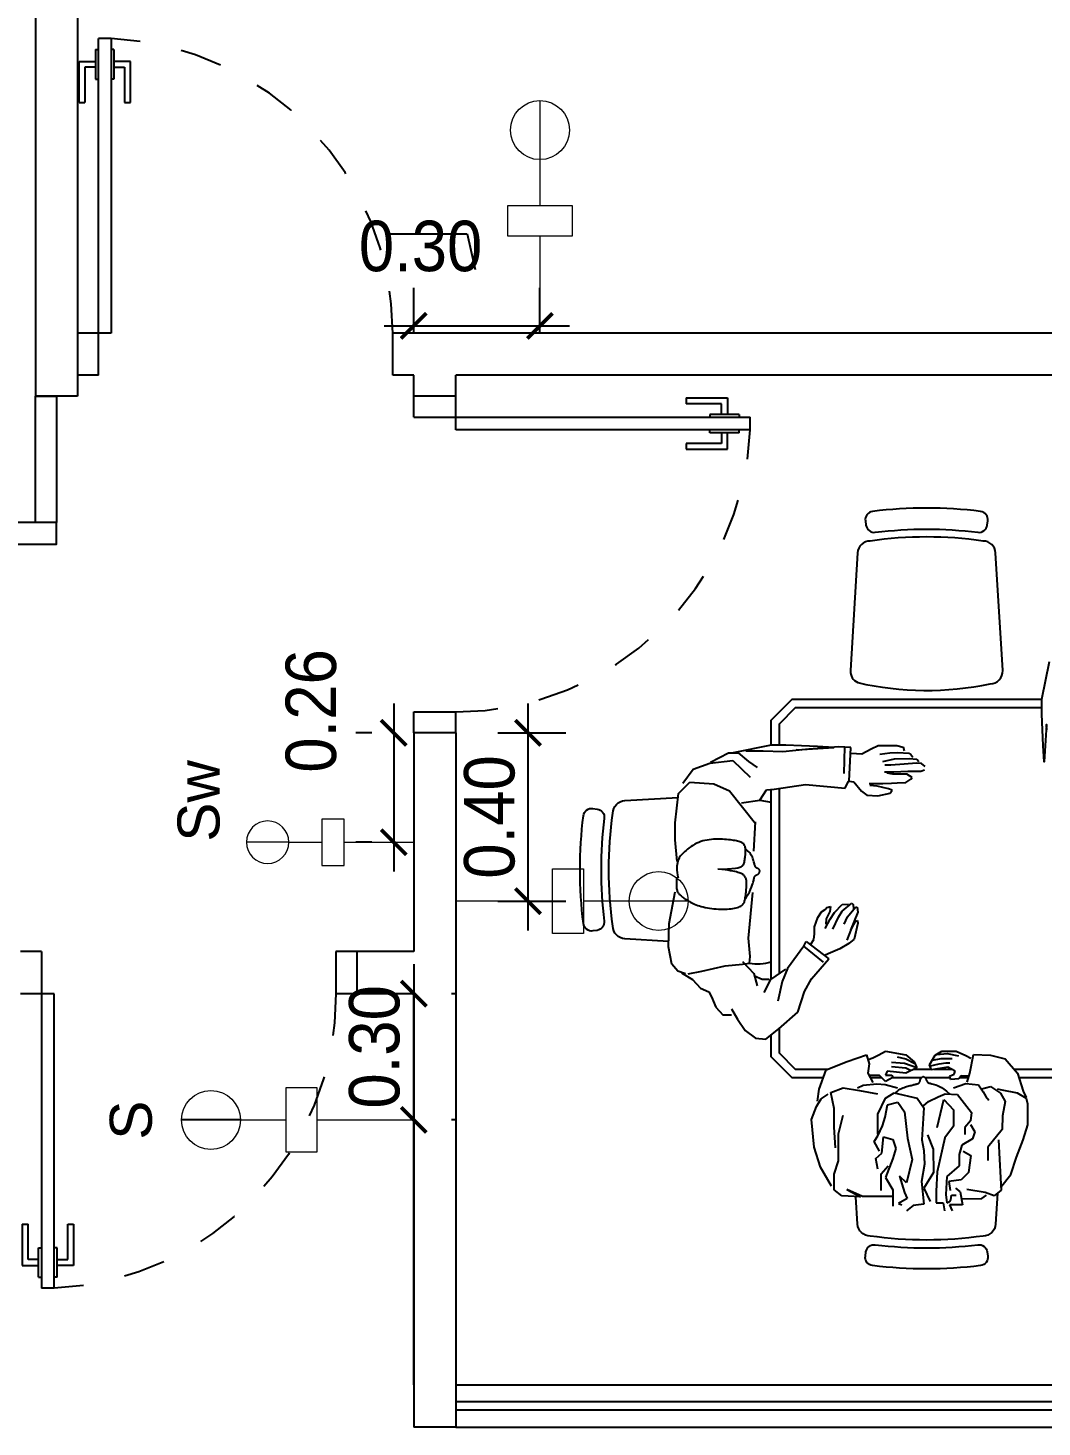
# Model space of a CAD drawing. Header units: millimetres. Extents: x 7034 to 7235, y -465 to -380.
# Drawn here: x 7111.361 to 7113.773, y -429.199 to -425.873 of the extents above; entities that cross this region are included whole.
import ezdxf

# ---------------------------------------------------------------- set-up
doc = ezdxf.new("R2010")
doc.units = ezdxf.units.MM
doc.header["$LTSCALE"] = 0.005
doc.linetypes.add('CONTINUO', pattern=[0])
doc.linetypes.add('DASHED', pattern=[19.05, 12.7, -6.35])
doc.layers.get('0').update_dxf_attribs({"linetype": 'CONTINUO'})
doc.layers.get('DEFPOINTS').update_dxf_attribs({"linetype": 'CONTINUO', "lineweight": 15})
for name, color, linetype in [('- COTAS', 12, 'Continuous'), ('ARQ-PEITORIAL', 4, 'Continuous'), ('ARQ_ESQUADRIA', 5, 'Continuous'), ('ARQ_JANELAALTA', 150, 'DASHED'), ('ARQ_MOBILIARIO 1', 8, 'Continuous'), ('ARQ_MOBILIARIO 2', 252, 'Continuous'), ('JANELA', 10, 'Continuous'), ('NN_PISO', 8, 'Continuous')]:
    doc.layers.add(name, color=color, linetype=linetype)
doc.layers.add('0-LAYOUT', color=250, linetype='Continuous', lineweight=25)
doc.layers.add('ARQ-LUM-INT', color=1, linetype='Continuous', lineweight=18)
doc.styles.add('50', font='ARIALN.TTF', dxfattribs={"height": 0.1})
doc.styles.add('ARQ', font='arial.ttf', dxfattribs={"width": 0.9})
doc.dimstyles.new('1-50', dxfattribs={"dimtxt": 0.12, "dimasz": 0.06, "dimexe": 0.09, "dimexo": 0.1, "dimgap": 0.03, "dimtad": 1, "dimzin": 0, "dimdsep": 46, "dimtxsty": 'ARQ', "dimblk": 'ARCHTICK', "dimcen": 0, "dimdle": 0.07, "dimclrd": 1, "dimclre": 1, "dimclrt": 7, "dimadec": 0, "dimazin": 0, "dimtm": 1e-09, "dimtfac": 1, "dimtofl": 0, "dimtmove": 2, "dimatfit": 3, "dimldrblk": 'ARCHTICK', "dimfxl": 1, "dimtolj": 1, "dimtzin": 0, "dimlwd": -1, "dimlwe": -1, "dimarcsym": 0})

# ---------------------------------------------------------------- blocks, each defined once
blk = doc.blocks.new('A$C133811AD')
at = {"layer": 'ARQ_ESQUADRIA'}
for p, q in [((0.7313, 1.4007), (0.7013, 1.4007)), ((0.7013, 0.7007), (0.7013, 1.4007)), ((0.7313, 1.4007), (0.7313, 0.7007)), ((0.6943, 1.3747), (0.6943, 1.3047)), ((0.6943, 1.3747), (0.7013, 1.3747)), ((0.7383, 1.3747), (0.7313, 1.3747)), ((0.7383, 1.3747), (0.7383, 1.3047)), ((0.6553, 1.3467), (0.6943, 1.3467)), ((0.6553, 1.2487), (0.6553, 1.3467)), ((0.6943, 1.3327), (0.6693, 1.3327)), ((0.6693, 1.3327), (0.6693, 1.2627)), ((0.7773, 1.3467), (0.7383, 1.3467)), ((0.7383, 1.3327), (0.7633, 1.3327)), ((0.7633, 1.3327), (0.7633, 1.2627)), ((0.7773, 1.2487), (0.7773, 1.3467)), ((0.6943, 1.3047), (0.7013, 1.3047)), ((0.7383, 1.3047), (0.7313, 1.3047)), ((0.6553, 1.2487), (0.6693, 1.2487)), ((0.6693, 1.2627), (0.6693, 1.2627)), ((0.6693, 1.2627), (0.6693, 1.2487)), ((0.7633, 1.2627), (0.7633, 1.2487)), ((0.7633, 1.2627), (0.7633, 1.2627)), ((0.7633, 1.2487), (0.7773, 1.2487)), ((0.7013, 0.7007), (0.6513, 0.7007)), ((0.7013, 0.6007), (0.7013, 0.7007)), ((0.7313, 0.7007), (0.7013, 0.7007)), ((1.4013, 0.6007), (1.4013, 0.7007)), ((1.4513, 0.7007), (1.4013, 0.7007)), ((0.7013, 0.6007), (0.6513, 0.6007)), ((1.4513, 0.6007), (1.4013, 0.6007))]:
    blk.add_line(p, q, dxfattribs=at)
at = {"layer": 'ARQ_JANELAALTA'}
blk.add_arc((0.7007, 0.7007), 0.7007, 0, 87.4911, dxfattribs=at)
blk = doc.blocks.new('int1')
at = {"lineweight": -2}
blk.add_lwpolyline([(-0.0591, 0.0833), (-0.0591, -0.0833), (-0.1391, -0.0833), (-0.1391, 0.0833)], close=True, dxfattribs=at)
blk.add_lwpolyline([(0.0591, 0), (-0.0591, 0)], dxfattribs=at)
blk.add_circle((0.1353, 0), 0.0762, dxfattribs=at)
blk = doc.blocks.new('_ArchTick')
at = {"color": 0, "linetype": 'ByBlock', "const_width": 0.15}
blk.add_lwpolyline([(-0.5, -0.5), (0.5, 0.5)], dxfattribs=at)
blk = doc.blocks.new('*D88')
at = {"layer": '- COTAS', "color": 1, "transparency": 16777216}
for p, q in [((7112.279, -426.5986), (7112.279, -426.4913)), ((7112.579, -426.5986), (7112.579, -426.4913)), ((7112.209, -426.5813), (7112.649, -426.5813))]:
    blk.add_line(p, q, dxfattribs=at)
at = {"layer": 'DEFPOINTS', "color": 0, "transparency": 16777216}
for p in [(7112.579, -426.5813), (7112.279, -426.6986), (7112.579, -426.6986)]:
    blk.add_point(p, dxfattribs=at)
at = {"layer": '- COTAS', "color": 1, "transparency": 16777216, "xscale": 0.06, "yscale": 0.06, "zscale": 0.06, "rotation": 180}
blk.add_blockref('_ArchTick', (7112.279, -426.5813), dxfattribs=at)
at = {"layer": '- COTAS', "color": 1, "transparency": 16777216, "xscale": 0.06, "yscale": 0.06, "zscale": 0.06}
blk.add_blockref('_ArchTick', (7112.579, -426.5813), dxfattribs=at)
at = {"layer": '- COTAS', "color": 7, "transparency": 16777216, "insert": (7112.2952, -426.3922), "char_height": 0.12, "attachment_point": 5, "style": 'ARQ'}
blk.add_mtext('\\A1;0.30', dxfattribs=at)
blk = doc.blocks.new('*D89')
at = {"layer": '- COTAS', "color": 1, "transparency": 16777216}
for p, q in [((7112.279, -428.0986), (7112.279, -428.5386)), ((7112.379, -428.1686), (7112.369, -428.1686)), ((7112.379, -428.4686), (7112.369, -428.4686))]:
    blk.add_line(p, q, dxfattribs=at)
at = {"layer": 'DEFPOINTS', "color": 0, "transparency": 16777216}
for p in [(7112.279, -428.1686), (7112.279, -428.4686), (7112.279, -428.4686)]:
    blk.add_point(p, dxfattribs=at)
at = {"layer": '- COTAS', "color": 1, "transparency": 16777216, "xscale": 0.06, "yscale": 0.06, "zscale": 0.06}
for p, rotation in [((7112.279, -428.1686), 90), ((7112.279, -428.4686), 270)]:
    blk.add_blockref('_ArchTick', p, dxfattribs=dict(at, rotation=rotation))
at = {"layer": '- COTAS', "color": 7, "transparency": 16777216, "insert": (7112.1858, -428.295), "char_height": 0.12, "attachment_point": 5, "rotation": 90, "style": 'ARQ'}
blk.add_mtext('\\A1;0.30', dxfattribs=at)
blk = doc.blocks.new('*D213')
at = {"layer": 'DEFPOINTS', "color": 0, "transparency": 16777216}
for p in [(7112.379, -427.5486), (7112.5507, -427.5486), (7112.379, -427.9486)]:
    blk.add_point(p, dxfattribs=at)
at = {"layer": 'NN_PISO', "color": 1, "transparency": 16777216}
for p, q in [((7112.5507, -428.0186), (7112.5507, -427.4786)), ((7112.479, -427.5486), (7112.6407, -427.5486)), ((7112.479, -427.9486), (7112.6407, -427.9486))]:
    blk.add_line(p, q, dxfattribs=at)
at = {"layer": 'NN_PISO', "color": 1, "transparency": 16777216, "xscale": 0.06, "yscale": 0.06, "zscale": 0.06}
for p, rotation in [((7112.5507, -427.5486), 90), ((7112.5507, -427.9486), 270)]:
    blk.add_blockref('_ArchTick', p, dxfattribs=dict(at, rotation=rotation))
at = {"layer": 'NN_PISO', "color": 7, "transparency": 16777216, "insert": (7112.4594, -427.7486), "char_height": 0.12, "attachment_point": 5, "rotation": 90, "style": 'ARQ'}
blk.add_mtext('\\A1;0.40', dxfattribs=at)
blk = doc.blocks.new('*D307')
at = {"layer": '- COTAS', "color": 1, "transparency": 16777216}
for p, q in [((7112.2313, -427.4786), (7112.2313, -427.8786)), ((7112.179, -427.5486), (7112.1413, -427.5486)), ((7112.179, -427.8086), (7112.1413, -427.8086))]:
    blk.add_line(p, q, dxfattribs=at)
at = {"layer": 'DEFPOINTS', "color": 0, "transparency": 16777216}
for p in [(7112.279, -427.5486), (7112.2313, -427.8086), (7112.279, -427.8086)]:
    blk.add_point(p, dxfattribs=at)
at = {"layer": '- COTAS', "color": 1, "transparency": 16777216, "xscale": 0.06, "yscale": 0.06, "zscale": 0.06}
for p, rotation in [((7112.2313, -427.5486), 90), ((7112.2313, -427.8086), 270)]:
    blk.add_blockref('_ArchTick', p, dxfattribs=dict(at, rotation=rotation))
at = {"layer": '- COTAS', "color": 7, "transparency": 16777216, "insert": (7112.035, -427.4965), "char_height": 0.12, "attachment_point": 5, "rotation": 90, "style": 'ARQ'}
blk.add_mtext('\\A1;0.26', dxfattribs=at)

msp = doc.modelspace()

# ---------------------------------------------------------------- linework, layer by layer
at = {"layer": '- COTAS'}
for p, q in [((7112.2172, -426.3624), (7112.4058, -426.3624)), ((7112.4058, -426.3624), (7112.4253, -426.4477)), ((7111.8665, -428.4686), (7111.7264, -428.4686))]:
    msp.add_line(p, q, dxfattribs=at)
at = {"layer": '0-LAYOUT', "linetype": 'ByBlock'}
for points in [[(7113.4987, -427.0644, -0.030867), (7113.6206, -427.072, 0.408428), (7113.6429, -427.055), (7113.6443, -427.0451, 0.419966), (7113.627, -427.0224, 0.030916), (7113.4987, -427.0144, 0.030916), (7113.3703, -427.0224, 0.419966), (7113.353, -427.0451), (7113.3544, -427.055, 0.408428), (7113.3767, -427.072, -0.030867)], [(7113.3644, -427.0927, 0.399285), (7113.3344, -427.1211), (7113.3175, -427.4005, 0.305593), (7113.3348, -427.4292, 0.109362), (7113.6498, -427.432, 0.429301), (7113.6798, -427.4005), (7113.6629, -427.1211, 0.399285), (7113.6329, -427.0927, 0.071734)], [(7112.7245, -427.8739, 0.030867), (7112.732, -427.9959, -0.408428), (7112.715, -428.0181), (7112.7051, -428.0195, -0.419966), (7112.6824, -428.0022, -0.030916), (7112.6745, -427.8739, -0.030916), (7112.6824, -427.7456, -0.419966), (7112.7051, -427.7283), (7112.715, -427.7297, -0.408428), (7112.732, -427.752, 0.030867)], [(7113.4987, -428.7728, 0.030867), (7113.6206, -428.7653, -0.408428), (7113.6429, -428.7823), (7113.6443, -428.7922, -0.419966), (7113.627, -428.8149, -0.030916), (7113.4987, -428.8228, -0.030916), (7113.3703, -428.8149, -0.419966), (7113.353, -428.7922), (7113.3544, -428.7823, -0.408428), (7113.3767, -428.7653, 0.030867)]]:
    msp.add_lwpolyline(points, format="xyb", close=True, dxfattribs=at)
for points in [[(7113.1287, -427.5782), (7113.1287, -427.5186), (7113.1787, -427.4686), (7113.773, -427.4686)], [(7113.1488, -427.5778), (7113.1487, -427.5269), (7113.1869, -427.4886), (7113.7726, -427.4886)], [(7113.1287, -428.135), (7113.1287, -427.6831)], [(7113.1487, -428.121), (7113.1487, -427.6805)], [(7113.253, -428.3686), (7113.1787, -428.3686), (7113.1287, -428.3186), (7113.1287, -428.2666)], [(7113.2618, -428.3486), (7113.1869, -428.3486), (7113.1487, -428.3103), (7113.1487, -428.2506)], [(7113.4861, -428.3686), (7113.4177, -428.3686)], [(7113.5101, -428.3486), (7113.4677, -428.3486)], [(7113.5548, -428.3686), (7113.4954, -428.3686)], [(7113.5583, -428.3486), (7113.5166, -428.3486)], [(7113.5979, -428.3686), (7113.5772, -428.3686)], [(7114.2622, -428.3486), (7113.7071, -428.3486)], [(7114.2461, -428.3686), (7113.7185, -428.3686)]]:
    msp.add_lwpolyline(points, dxfattribs=at)
for points in [[(7112.8851, -428.0444), (7112.7812, -428.0381, -0.399285), (7112.7527, -428.0082, -0.071734), (7112.7527, -427.7397, -0.399285), (7112.7812, -427.7097), (7112.9079, -427.702)], [(7113.6673, -428.643), (7113.6629, -428.7161, -0.399285), (7113.6329, -428.7446, -0.071734), (7113.3644, -428.7446, -0.399285), (7113.3344, -428.7161), (7113.3305, -428.6511)]]:
    msp.add_lwpolyline(points, format="xyb", dxfattribs=at)
at = {"layer": 'ARQ-LUM-INT'}
for p, q in [((7112.579, -426.046), (7112.579, -426.1862)), ((7112.579, -426.3685), (7112.579, -426.5986)), ((7111.982, -427.8086), (7111.8811, -427.8086)), ((7112.1133, -427.8086), (7112.279, -427.8086)), ((7112.6091, -427.9486), (7112.379, -427.9486)), ((7112.9315, -427.9486), (7112.7914, -427.9486)), ((7112.0488, -428.4686), (7112.279, -428.4686))]:
    msp.add_line(p, q, dxfattribs=at)
at = {"layer": 'ARQ-PEITORIAL'}
for p, q in [((7111.379, -423.7986), (7111.379, -426.7486)), ((7111.479, -423.7986), (7111.479, -426.7486)), ((7117.109, -426.5986), (7112.279, -426.5986)), ((7112.279, -426.7486), (7112.279, -426.6986)), ((7116.149, -426.6986), (7112.379, -426.6986)), ((7112.379, -426.7486), (7112.379, -426.6986)), ((7111.479, -426.7486), (7111.379, -426.7486)), ((7112.379, -426.7486), (7112.279, -426.7486)), ((7112.279, -427.5486), (7112.279, -428.0686)), ((7112.379, -427.5486), (7112.279, -427.5486)), ((7112.379, -427.5486), (7112.379, -429.1986)), ((7112.279, -428.0686), (7112.144, -428.0686)), ((7112.279, -428.1686), (7112.279, -429.1986)), ((7112.379, -429.1986), (7112.279, -429.1986))]:
    msp.add_line(p, q, dxfattribs=at)
for points in [[(7112.144, -428.1686), (7112.144, -428.0686)], [(7112.279, -429.0986), (7112.279, -428.1686), (7112.144, -428.1686)]]:
    msp.add_lwpolyline(points, dxfattribs=at)
at = {"layer": 'ARQ_ESQUADRIA'}
for p, q in [((7111.559, -425.8986), (7111.529, -425.8986)), ((7111.529, -426.5986), (7111.529, -425.8986)), ((7111.559, -425.8986), (7111.559, -426.5986)), ((7111.522, -425.9246), (7111.522, -425.9946)), ((7111.522, -425.9246), (7111.529, -425.9246)), ((7111.566, -425.9246), (7111.559, -425.9246)), ((7111.566, -425.9246), (7111.566, -425.9946)), ((7111.483, -425.9526), (7111.522, -425.9526)), ((7111.483, -426.0506), (7111.483, -425.9526)), ((7111.522, -425.9666), (7111.497, -425.9666)), ((7111.497, -425.9666), (7111.497, -426.0366)), ((7111.605, -425.9526), (7111.566, -425.9526)), ((7111.566, -425.9666), (7111.591, -425.9666)), ((7111.591, -425.9666), (7111.591, -426.0366)), ((7111.605, -426.0506), (7111.605, -425.9526)), ((7111.522, -425.9946), (7111.529, -425.9946)), ((7111.566, -425.9946), (7111.559, -425.9946)), ((7111.497, -426.0366), (7111.497, -426.0506)), ((7111.591, -426.0366), (7111.591, -426.0506)), ((7111.483, -426.0506), (7111.497, -426.0506)), ((7111.591, -426.0506), (7111.605, -426.0506)), ((7111.529, -426.5986), (7111.479, -426.5986)), ((7111.529, -426.6986), (7111.529, -426.5986)), ((7111.559, -426.5986), (7111.529, -426.5986)), ((7112.229, -426.6986), (7112.229, -426.5986)), ((7112.279, -426.5986), (7112.229, -426.5986)), ((7111.529, -426.6986), (7111.479, -426.6986)), ((7112.279, -426.6986), (7112.229, -426.6986)), ((7112.279, -426.7986), (7112.279, -426.7486)), ((7112.379, -426.7986), (7112.379, -426.7486)), ((7112.927, -426.7526), (7113.025, -426.7526)), ((7112.927, -426.7526), (7112.927, -426.7666)), ((7112.941, -426.7666), (7112.927, -426.7666)), ((7113.011, -426.7666), (7112.941, -426.7666)), ((7113.011, -426.7916), (7113.011, -426.7666)), ((7113.025, -426.7526), (7113.025, -426.7916)), ((7112.279, -426.7986), (7112.379, -426.7986)), ((7112.379, -426.7986), (7113.079, -426.7986)), ((7112.379, -426.8286), (7112.379, -426.7986)), ((7113.053, -426.7916), (7112.983, -426.7916)), ((7112.983, -426.7916), (7112.983, -426.7986)), ((7113.053, -426.7916), (7113.053, -426.7986)), ((7113.079, -426.8286), (7113.079, -426.7986)), ((7113.079, -426.8286), (7112.379, -426.8286)), ((7112.983, -426.8356), (7112.983, -426.8286)), ((7113.053, -426.8356), (7112.983, -426.8356)), ((7113.011, -426.8356), (7113.011, -426.8606)), ((7113.025, -426.8746), (7113.025, -426.8356)), ((7113.053, -426.8356), (7113.053, -426.8286)), ((7112.927, -426.8606), (7112.927, -426.8746)), ((7112.941, -426.8606), (7112.927, -426.8606)), ((7112.927, -426.8746), (7113.025, -426.8746)), ((7113.011, -426.8606), (7112.941, -426.8606)), ((7112.279, -427.4986), (7112.379, -427.4986)), ((7112.279, -427.5486), (7112.279, -427.4986)), ((7112.379, -427.5486), (7112.379, -427.4986)), ((7116.149, -429.1386), (7112.379, -429.1386)), ((7116.149, -429.1586), (7112.379, -429.1586))]:
    msp.add_line(p, q, dxfattribs=at)
at = {"layer": 'ARQ_JANELAALTA'}
for centre, start, end in [((7111.5283, -426.5986), 0, 87.4911), ((7112.379, -426.7979), 270, 357.4911)]:
    msp.add_arc(centre, 0.7007, start, end, dxfattribs=at)
at = {"layer": 'ARQ_MOBILIARIO 1', "linetype": 'Continuous'}
for points in [[(7111.429, -426.7486), (7111.429, -427.0486), (7111.379, -427.0486), (7111.379, -426.7486)], [(7111.429, -427.0486), (7110.5334, -427.0486), (7110.5334, -427.1), (7111.429, -427.1)]]:
    msp.add_lwpolyline(points, close=True, dxfattribs=at)
msp.add_lwpolyline([(7113.392, -428.3686), (7113.3649, -428.3686)], dxfattribs=at)
at = {"layer": 'ARQ_MOBILIARIO 2', "linetype": 'Continuous'}
for p, q in [((7113.773, -427.4687), (7113.791, -427.379)), ((7112.9848, -427.6187), (7113.0278, -427.5962)), ((7113.0278, -427.5962), (7113.0503, -427.5962)), ((7113.1287, -427.5782), (7113.039, -427.5962)), ((7113.0503, -427.5962), (7113.0748, -427.6166)), ((7113.1099, -427.592), (7113.0688, -427.5921)), ((7113.1569, -427.5941), (7113.1099, -427.592)), ((7113.2185, -427.5878), (7113.1569, -427.5941)), ((7113.29, -427.5816), (7113.2185, -427.5878)), ((7113.3188, -427.5836), (7113.29, -427.5816)), ((7113.3026, -427.6451), (7113.3045, -427.5816)), ((7113.3149, -427.6633), (7113.3188, -427.5836)), ((7113.3194, -427.5968), (7113.3444, -427.5983)), ((7113.3444, -427.5983), (7113.3671, -427.587)), ((7113.3671, -427.587), (7113.3836, -427.5786)), ((7113.3836, -427.5786), (7113.4282, -427.5786)), ((7113.3874, -427.599), (7113.4116, -427.596)), ((7113.4116, -427.596), (7113.4305, -427.5952)), ((7113.4282, -427.5786), (7113.4433, -427.5824)), ((7113.4305, -427.5952), (7113.4562, -427.5967)), ((7113.4433, -427.5824), (7113.4456, -427.5914)), ((7113.4562, -427.5967), (7113.4615, -427.5998)), ((7113.4615, -427.5998), (7113.466, -427.6065)), ((7112.9192, -427.6682), (7112.9437, -427.6353)), ((7112.9437, -427.6353), (7112.9828, -427.6208)), ((7112.9828, -427.6208), (7113.0381, -427.6145)), ((7113.0381, -427.6145), (7113.0791, -427.6536)), ((7113.0748, -427.6166), (7113.0954, -427.6311)), ((7113.3943, -427.6164), (7113.4222, -427.6103)), ((7113.4139, -427.6254), (7113.3995, -427.6254)), ((7113.4456, -427.6232), (7113.4139, -427.6254)), ((7113.4207, -427.6413), (7113.4539, -427.6398)), ((7113.4222, -427.6103), (7113.4569, -427.6096)), ((7113.4744, -427.6209), (7113.4456, -427.6232)), ((7113.4539, -427.6398), (7113.4849, -427.6397)), ((7113.4569, -427.6096), (7113.4751, -427.6111)), ((7113.4864, -427.6216), (7113.4744, -427.6209)), ((7113.4751, -427.6111), (7113.4803, -427.6164)), ((7113.4849, -427.6397), (7113.494, -427.6368)), ((7113.4955, -427.6284), (7113.4864, -427.6216)), ((7112.909, -427.6927), (7112.9355, -427.6661)), ((7112.9355, -427.6661), (7112.993, -427.6698)), ((7112.993, -427.6698), (7113.0298, -427.6864)), ((7113.1364, -427.6822), (7113.2103, -427.6718)), ((7113.2103, -427.6718), (7113.3046, -427.68)), ((7113.3046, -427.68), (7113.3126, -427.6638)), ((7113.3149, -427.6633), (7113.3255, -427.6648)), ((7113.3255, -427.6648), (7113.3437, -427.6874)), ((7113.3618, -427.6693), (7113.3943, -427.6693)), ((7113.3943, -427.6693), (7113.4154, -427.6685)), ((7113.3988, -427.6413), (7113.4207, -427.6413)), ((7113.4184, -427.6466), (7113.4048, -427.6444)), ((7113.4154, -427.6685), (7113.429, -427.6677)), ((7113.4366, -427.6466), (7113.4184, -427.6466)), ((7113.429, -427.6677), (7113.4494, -427.667)), ((7113.4517, -427.6466), (7113.4366, -427.6466)), ((7113.4494, -427.667), (7113.4615, -427.6587)), ((7113.4646, -427.6548), (7113.4517, -427.6466)), ((7113.4615, -427.6587), (7113.4646, -427.6548)), ((7112.9008, -427.7622), (7112.909, -427.6927)), ((7113.0298, -427.6864), (7113.0914, -427.7641)), ((7113.1017, -427.7088), (7113.1179, -427.6843)), ((7113.1179, -427.6843), (7113.1364, -427.6822)), ((7113.3437, -427.6874), (7113.3565, -427.6965)), ((7113.3565, -427.6965), (7113.383, -427.698)), ((7113.3814, -427.6754), (7113.3633, -427.6739)), ((7113.4079, -427.6814), (7113.3814, -427.6754)), ((7113.383, -427.698), (7113.4117, -427.692)), ((7113.417, -427.6851), (7113.4079, -427.6814)), ((7113.4117, -427.692), (7113.417, -427.6851)), ((7113.0586, -427.7151), (7113.1017, -427.7088)), ((7113.1017, -427.7088), (7113.1287, -427.7133)), ((7112.9008, -427.8033), (7112.9008, -427.7622)), ((7113.0875, -427.8298), (7113.0914, -427.7603)), ((7112.9051, -427.8544), (7112.9008, -427.8033)), ((7112.9665, -427.8057), (7112.9616, -427.8072)), ((7112.9714, -427.8044), (7112.9665, -427.8057)), ((7112.9765, -427.8034), (7112.9714, -427.8044)), ((7112.9816, -427.8026), (7112.9765, -427.8034)), ((7112.9868, -427.802), (7112.9816, -427.8026)), ((7112.992, -427.8016), (7112.9868, -427.802)), ((7112.9974, -427.8014), (7112.992, -427.8016)), ((7113.0027, -427.8013), (7112.9974, -427.8014)), ((7113.008, -427.8014), (7113.0027, -427.8013)), ((7113.0132, -427.8016), (7113.008, -427.8014)), ((7113.0182, -427.8019), (7113.0132, -427.8016)), ((7113.0231, -427.8022), (7113.0182, -427.8019)), ((7113.0277, -427.8027), (7113.0231, -427.8022)), ((7113.0321, -427.8031), (7113.0277, -427.8027)), ((7113.0361, -427.8036), (7113.0321, -427.8031)), ((7113.0398, -427.8042), (7113.0361, -427.8036)), ((7113.0432, -427.8048), (7113.0398, -427.8042)), ((7113.0464, -427.8054), (7113.0432, -427.8048)), ((7113.0492, -427.8061), (7113.0464, -427.8054)), ((7113.0519, -427.8068), (7113.0492, -427.8061)), ((7112.9155, -427.8387), (7112.9135, -427.841)), ((7112.9178, -427.8363), (7112.9155, -427.8387)), ((7112.9204, -427.8337), (7112.9178, -427.8363)), ((7112.9234, -427.831), (7112.9204, -427.8337)), ((7112.9268, -427.8281), (7112.9234, -427.831)), ((7112.9304, -427.8251), (7112.9268, -427.8281)), ((7112.9343, -427.822), (7112.9304, -427.8251)), ((7112.9385, -427.8191), (7112.9343, -427.822)), ((7112.9429, -427.8162), (7112.9385, -427.8191)), ((7112.9474, -427.8135), (7112.9429, -427.8162)), ((7112.952, -427.8111), (7112.9474, -427.8135)), ((7112.9567, -427.809), (7112.952, -427.8111)), ((7112.9616, -427.8072), (7112.9567, -427.809)), ((7113.0543, -427.8076), (7113.0519, -427.8068)), ((7113.0565, -427.8084), (7113.0543, -427.8076)), ((7113.0586, -427.8093), (7113.0565, -427.8084)), ((7113.0604, -427.8104), (7113.0586, -427.8093)), ((7113.0621, -427.8115), (7113.0604, -427.8104)), ((7113.0636, -427.8128), (7113.0621, -427.8115)), ((7113.0648, -427.8144), (7113.0636, -427.8128)), ((7113.0659, -427.8161), (7113.0648, -427.8144)), ((7113.0668, -427.8181), (7113.0659, -427.8161)), ((7113.0674, -427.8203), (7113.0668, -427.8181)), ((7113.0679, -427.8229), (7113.0674, -427.8203)), ((7113.0674, -427.8416), (7113.0678, -427.8384)), ((7113.0678, -427.8384), (7113.068, -427.8351)), ((7113.0681, -427.8257), (7113.0679, -427.8229)), ((7113.068, -427.8351), (7113.0682, -427.8319)), ((7113.0682, -427.8287), (7113.0681, -427.8257)), ((7113.0682, -427.8319), (7113.0682, -427.8287)), ((7113.073, -427.8288), (7113.0697, -427.8263)), ((7113.0758, -427.8313), (7113.073, -427.8288)), ((7113.0782, -427.8339), (7113.0758, -427.8313)), ((7113.0801, -427.8365), (7113.0782, -427.8339)), ((7113.0817, -427.8391), (7113.0801, -427.8365)), ((7113.0831, -427.8418), (7113.0817, -427.8391)), ((7112.9048, -427.8657), (7112.9046, -427.8703)), ((7112.9046, -427.8703), (7112.9046, -427.8753)), ((7112.9053, -427.8615), (7112.9048, -427.8657)), ((7112.9061, -427.8576), (7112.9053, -427.8615)), ((7112.907, -427.8542), (7112.9061, -427.8576)), ((7112.908, -427.8511), (7112.907, -427.8542)), ((7112.9091, -427.8483), (7112.908, -427.8511)), ((7112.9104, -427.8458), (7112.9091, -427.8483)), ((7112.9118, -427.8434), (7112.9104, -427.8458)), ((7112.9135, -427.841), (7112.9118, -427.8434)), ((7113.0114, -427.8737), (7113.0024, -427.873)), ((7113.0119, -427.8723), (7113.0253, -427.8717)), ((7113.0253, -427.8717), (7113.0358, -427.871)), ((7113.0358, -427.871), (7113.044, -427.8702)), ((7113.044, -427.8702), (7113.0501, -427.8693)), ((7113.0501, -427.8693), (7113.0546, -427.8682)), ((7113.0546, -427.8682), (7113.0577, -427.867)), ((7113.0577, -427.867), (7113.0598, -427.8656)), ((7113.0598, -427.8656), (7113.0614, -427.864)), ((7113.0614, -427.864), (7113.0627, -427.8622)), ((7113.0627, -427.8622), (7113.0637, -427.8602)), ((7113.0637, -427.8602), (7113.0646, -427.8581)), ((7113.0646, -427.8581), (7113.0653, -427.8557)), ((7113.0653, -427.8557), (7113.0658, -427.8532)), ((7113.0658, -427.8532), (7113.0663, -427.8506)), ((7113.0663, -427.8506), (7113.0667, -427.8477)), ((7113.0667, -427.8477), (7113.0671, -427.8447)), ((7113.0671, -427.8447), (7113.0674, -427.8416)), ((7113.0843, -427.8444), (7113.0831, -427.8418)), ((7113.0853, -427.8471), (7113.0843, -427.8444)), ((7113.0862, -427.8497), (7113.0853, -427.8471)), ((7113.087, -427.8524), (7113.0862, -427.8497)), ((7113.0878, -427.8549), (7113.087, -427.8524)), ((7113.0885, -427.8573), (7113.0878, -427.8549)), ((7113.0891, -427.8596), (7113.0885, -427.8573)), ((7113.0897, -427.8617), (7113.0891, -427.8596)), ((7113.0902, -427.8635), (7113.0897, -427.8617)), ((7113.0908, -427.8651), (7113.0902, -427.8635)), ((7113.0913, -427.8664), (7113.0908, -427.8651)), ((7113.0917, -427.8674), (7113.0913, -427.8664)), ((7113.0922, -427.8682), (7113.0917, -427.8674)), ((7113.0927, -427.8688), (7113.0922, -427.8682)), ((7113.0932, -427.8692), (7113.0927, -427.8688)), ((7113.0938, -427.8696), (7113.0932, -427.8692)), ((7113.0944, -427.8699), (7113.0938, -427.8696)), ((7113.0951, -427.8701), (7113.0944, -427.8699)), ((7113.0959, -427.8704), (7113.0951, -427.8701)), ((7113.0967, -427.8708), (7113.0959, -427.8704)), ((7113.0976, -427.8711), (7113.0967, -427.8708)), ((7113.0984, -427.8716), (7113.0976, -427.8711)), ((7113.0992, -427.8721), (7113.0984, -427.8716)), ((7113.1, -427.8727), (7113.0992, -427.8721)), ((7113.1006, -427.8734), (7113.1, -427.8727)), ((7112.9036, -427.8914), (7112.9036, -427.8965)), ((7112.9036, -427.8965), (7112.9036, -427.9011)), ((7112.9036, -427.9011), (7112.9036, -427.9053)), ((7112.9036, -427.9053), (7112.9036, -427.9091)), ((7112.9046, -427.8753), (7112.9051, -427.8808)), ((7112.9051, -427.8808), (7112.9061, -427.8867)), ((7112.9061, -427.8867), (7112.9076, -427.8931)), ((7113.0193, -427.8745), (7113.0114, -427.8737)), ((7113.0263, -427.8754), (7113.0193, -427.8745)), ((7113.0324, -427.8764), (7113.0263, -427.8754)), ((7113.0377, -427.8774), (7113.0324, -427.8764)), ((7113.0423, -427.8784), (7113.0377, -427.8774)), ((7113.0463, -427.8793), (7113.0423, -427.8784)), ((7113.0497, -427.8803), (7113.0463, -427.8793)), ((7113.0526, -427.8812), (7113.0497, -427.8803)), ((7113.0552, -427.8821), (7113.0526, -427.8812)), ((7113.0573, -427.8829), (7113.0552, -427.8821)), ((7113.0592, -427.8837), (7113.0573, -427.8829)), ((7113.0607, -427.8846), (7113.0592, -427.8837)), ((7113.0621, -427.8855), (7113.0607, -427.8846)), ((7113.0633, -427.8865), (7113.0621, -427.8855)), ((7113.0643, -427.8875), (7113.0633, -427.8865)), ((7113.0653, -427.8887), (7113.0643, -427.8875)), ((7113.0663, -427.8899), (7113.0653, -427.8887)), ((7113.0671, -427.8913), (7113.0663, -427.8899)), ((7113.0679, -427.8927), (7113.0671, -427.8913)), ((7113.0686, -427.8942), (7113.0679, -427.8927)), ((7113.0692, -427.8958), (7113.0686, -427.8942)), ((7113.0697, -427.8974), (7113.0692, -427.8958)), ((7113.0701, -427.8991), (7113.0697, -427.8974)), ((7113.0704, -427.9009), (7113.0701, -427.8991)), ((7113.0706, -427.9027), (7113.0704, -427.9009)), ((7113.0707, -427.9047), (7113.0706, -427.9027)), ((7113.0707, -427.9067), (7113.0707, -427.9047)), ((7113.0854, -427.9071), (7113.0863, -427.9039)), ((7113.0863, -427.9039), (7113.0869, -427.9011)), ((7113.0869, -427.9011), (7113.0874, -427.8988)), ((7113.0874, -427.8988), (7113.0878, -427.8968)), ((7113.0878, -427.8968), (7113.0882, -427.8952)), ((7113.0882, -427.8952), (7113.0886, -427.8938)), ((7113.0886, -427.8938), (7113.0889, -427.8926)), ((7113.0889, -427.8926), (7113.0893, -427.8917)), ((7113.0893, -427.8917), (7113.0896, -427.8908)), ((7113.0896, -427.8908), (7113.09, -427.8901)), ((7113.09, -427.8901), (7113.0905, -427.8894)), ((7113.0905, -427.8894), (7113.0909, -427.8888)), ((7113.0909, -427.8888), (7113.0914, -427.8883)), ((7113.0914, -427.8883), (7113.092, -427.8877)), ((7113.092, -427.8877), (7113.0926, -427.8872)), ((7113.0926, -427.8872), (7113.0933, -427.8868)), ((7113.0933, -427.8868), (7113.0939, -427.8864)), ((7113.0939, -427.8864), (7113.0947, -427.886)), ((7113.0947, -427.886), (7113.0954, -427.8856)), ((7113.0954, -427.8856), (7113.0962, -427.8852)), ((7113.0962, -427.8852), (7113.0969, -427.8848)), ((7113.0969, -427.8848), (7113.0977, -427.8844)), ((7113.0977, -427.8844), (7113.0984, -427.8839)), ((7113.0984, -427.8839), (7113.0991, -427.8834)), ((7113.0991, -427.8834), (7113.0998, -427.8827)), ((7113.0998, -427.8827), (7113.1004, -427.882)), ((7113.1004, -427.882), (7113.1008, -427.8811)), ((7113.1011, -427.8742), (7113.1006, -427.8734)), ((7113.1008, -427.8811), (7113.1012, -427.8802)), ((7113.1015, -427.875), (7113.1011, -427.8742)), ((7113.1012, -427.8802), (7113.1015, -427.8792)), ((7113.1017, -427.876), (7113.1015, -427.875)), ((7113.1015, -427.8792), (7113.1017, -427.8781)), ((7113.1018, -427.8771), (7113.1017, -427.876)), ((7113.1017, -427.8781), (7113.1018, -427.8771)), ((7112.8866, -428.002), (7112.9009, -427.9263)), ((7112.9036, -427.9091), (7112.9037, -427.9126)), ((7112.9037, -427.9126), (7112.9038, -427.9157)), ((7112.9038, -427.9157), (7112.9041, -427.9185)), ((7112.9041, -427.9185), (7112.9045, -427.921)), ((7112.9045, -427.921), (7112.9051, -427.9232)), ((7112.9051, -427.9232), (7112.9058, -427.9252)), ((7112.9058, -427.9252), (7112.9066, -427.9271)), ((7112.9066, -427.9271), (7112.9076, -427.9287)), ((7112.9076, -427.9287), (7112.9087, -427.9303)), ((7112.9087, -427.9303), (7112.91, -427.9317)), ((7112.91, -427.9317), (7112.9114, -427.9331)), ((7112.9114, -427.9331), (7112.9129, -427.9346)), ((7112.9129, -427.9346), (7112.9146, -427.936)), ((7112.9146, -427.936), (7112.9163, -427.9375)), ((7112.9163, -427.9375), (7112.9182, -427.939)), ((7112.9182, -427.939), (7112.9202, -427.9405)), ((7113.0675, -427.9404), (7113.068, -427.9371)), ((7113.068, -427.9371), (7113.0684, -427.9338)), ((7113.068, -427.9428), (7113.0731, -427.9344)), ((7113.0684, -427.9338), (7113.0688, -427.9303)), ((7113.0688, -427.9303), (7113.0692, -427.9268)), ((7113.0692, -427.9268), (7113.0695, -427.9233)), ((7113.0695, -427.9233), (7113.0698, -427.92)), ((7113.0698, -427.92), (7113.0701, -427.9169)), ((7113.0701, -427.9169), (7113.0703, -427.914)), ((7113.0703, -427.914), (7113.0705, -427.9114)), ((7113.0705, -427.9114), (7113.0706, -427.909)), ((7113.0706, -427.909), (7113.0707, -427.9067)), ((7113.0731, -427.9344), (7113.0771, -427.9271)), ((7113.0751, -428.0367), (7113.0853, -427.9282)), ((7113.0771, -427.9271), (7113.0802, -427.9209)), ((7113.0802, -427.9209), (7113.0825, -427.9155)), ((7113.0825, -427.9155), (7113.0842, -427.911)), ((7113.0842, -427.911), (7113.0854, -427.9071)), ((7112.9202, -427.9405), (7112.9223, -427.942)), ((7112.9223, -427.942), (7112.9245, -427.9436)), ((7112.9245, -427.9436), (7112.9268, -427.9451)), ((7112.9268, -427.9451), (7112.9292, -427.9467)), ((7112.9292, -427.9467), (7112.9318, -427.9483)), ((7112.9318, -427.9483), (7112.9344, -427.9499)), ((7112.9344, -427.9499), (7112.9372, -427.9514)), ((7112.9372, -427.9514), (7112.9402, -427.953)), ((7112.9402, -427.953), (7112.9433, -427.9545)), ((7112.9433, -427.9545), (7112.9467, -427.9559)), ((7112.9467, -427.9559), (7112.9503, -427.9574)), ((7112.9503, -427.9574), (7112.9542, -427.9587)), ((7112.9542, -427.9587), (7112.9583, -427.96)), ((7112.9583, -427.96), (7112.9627, -427.9613)), ((7112.9627, -427.9613), (7112.9673, -427.9624)), ((7112.9673, -427.9624), (7112.9722, -427.9635)), ((7112.9722, -427.9635), (7112.9772, -427.9644)), ((7112.9772, -427.9644), (7112.9823, -427.9653)), ((7112.9823, -427.9653), (7112.9875, -427.966)), ((7112.9875, -427.966), (7112.9929, -427.9666)), ((7112.9929, -427.9666), (7112.9983, -427.9671)), ((7112.9983, -427.9671), (7113.0037, -427.9674)), ((7113.0037, -427.9674), (7113.0091, -427.9676)), ((7113.0091, -427.9676), (7113.0144, -427.9677)), ((7113.0144, -427.9677), (7113.0196, -427.9676)), ((7113.0196, -427.9676), (7113.0246, -427.9674)), ((7113.0246, -427.9674), (7113.0294, -427.9671)), ((7113.0294, -427.9671), (7113.034, -427.9667)), ((7113.034, -427.9667), (7113.0382, -427.9661)), ((7113.0382, -427.9661), (7113.0421, -427.9654)), ((7113.0421, -427.9654), (7113.0458, -427.9646)), ((7113.0458, -427.9646), (7113.0491, -427.9637)), ((7113.0491, -427.9637), (7113.0521, -427.9627)), ((7113.0521, -427.9627), (7113.0547, -427.9616)), ((7113.0547, -427.9616), (7113.0571, -427.9604)), ((7113.0571, -427.9604), (7113.0591, -427.9591)), ((7113.0591, -427.9591), (7113.0608, -427.9577)), ((7113.0608, -427.9577), (7113.0623, -427.9562)), ((7113.0623, -427.9562), (7113.0635, -427.9546)), ((7113.0635, -427.9546), (7113.0645, -427.9528)), ((7113.0645, -427.9528), (7113.0653, -427.9508)), ((7113.0653, -427.9508), (7113.0659, -427.9486)), ((7113.0659, -427.9486), (7113.0665, -427.9461)), ((7113.0665, -427.9461), (7113.067, -427.9434)), ((7113.067, -427.9434), (7113.0675, -427.9404)), ((7113.2487, -427.9741), (7113.2576, -427.9682)), ((7113.2576, -427.9682), (7113.2613, -427.9638)), ((7113.2613, -427.9638), (7113.2702, -427.9615)), ((7113.2702, -427.9615), (7113.2687, -427.9734)), ((7113.2798, -427.9756), (7113.2976, -427.957)), ((7113.2894, -427.9867), (7113.2976, -427.9727)), ((7113.2976, -427.9727), (7113.3205, -427.9533)), ((7113.2976, -427.957), (7113.3132, -427.9556)), ((7113.3102, -427.9859), (7113.3294, -427.9629)), ((7113.3205, -427.9533), (7113.3242, -427.957)), ((7113.3242, -427.957), (7113.325, -427.9667)), ((7113.3294, -427.9629), (7113.3338, -427.9629)), ((7113.3338, -427.9629), (7113.3354, -427.9748)), ((7112.8847, -428.0576), (7112.8866, -428.002)), ((7113.2317, -428.0097), (7113.2398, -427.9874)), ((7113.2398, -427.9874), (7113.2487, -427.9741)), ((7113.2576, -428.0134), (7113.2695, -427.9919)), ((7113.2598, -427.9904), (7113.2591, -428.003)), ((7113.2687, -427.9734), (7113.2598, -427.9904)), ((7113.2695, -427.9919), (7113.2798, -427.9756)), ((7113.2754, -428.0149), (7113.2894, -427.9867)), ((7113.3028, -428.0037), (7113.3102, -427.9859)), ((7113.3354, -427.9748), (7113.3176, -428.0178)), ((7113.3205, -428.0126), (7113.3294, -427.9971)), ((7113.3354, -428.0008), (7113.3265, -428.0393)), ((7113.3294, -427.9971), (7113.3346, -427.9948)), ((7113.3346, -427.9948), (7113.3354, -428.0008)), ((7113.0794, -428.0799), (7113.0751, -428.0367)), ((7113.2302, -428.0401), (7113.2317, -428.026)), ((7113.2317, -428.026), (7113.2317, -428.0097)), ((7113.3095, -428.0415), (7113.3205, -428.0126)), ((7113.3265, -428.0393), (7113.3139, -428.0496)), ((7112.8927, -428.0983), (7112.8847, -428.0576)), ((7113.2067, -428.0555), (7113.1675, -428.1085)), ((7113.2065, -428.0553), (7113.2125, -428.0449)), ((7113.2536, -428.094), (7113.2065, -428.0553)), ((7113.2125, -428.0449), (7113.2658, -428.086)), ((7113.2236, -428.0512), (7113.2302, -428.0401)), ((7113.2702, -428.0719), (7113.2577, -428.0771)), ((7113.2925, -428.0622), (7113.2702, -428.0719)), ((7113.3139, -428.0496), (7113.2925, -428.0622)), ((7112.9072, -428.1149), (7112.8927, -428.0983)), ((7112.9645, -428.1149), (7113.0198, -428.1024)), ((7113.0198, -428.1024), (7113.0609, -428.0982)), ((7113.0609, -428.092), (7113.0877, -428.121)), ((7113.0609, -428.0982), (7113.0774, -428.0962)), ((7113.0774, -428.0962), (7113.0794, -428.0799)), ((7113.2248, -428.133), (7113.2658, -428.086)), ((7112.9255, -428.1211), (7112.9072, -428.1149)), ((7112.9155, -428.1191), (7112.942, -428.1353)), ((7112.9318, -428.1211), (7112.9645, -428.1149)), ((7112.942, -428.1353), (7112.9606, -428.1557)), ((7113.0877, -428.121), (7113.0957, -428.1497)), ((7113.1079, -428.1352), (7113.0897, -428.1269)), ((7113.1245, -428.1352), (7113.1079, -428.1352)), ((7113.1122, -428.1659), (7113.1285, -428.1352)), ((7113.1285, -428.1352), (7113.1635, -428.1106)), ((7113.1675, -428.1085), (7113.1552, -428.1393)), ((7113.2086, -428.1638), (7113.2248, -428.133)), ((7112.9606, -428.1557), (7112.9811, -428.1639)), ((7112.9811, -428.1639), (7112.9871, -428.1764)), ((7113.1552, -428.1393), (7113.145, -428.1863)), ((7113.1921, -428.2129), (7113.2086, -428.1638)), ((7112.9871, -428.1764), (7112.9974, -428.2009)), ((7112.9974, -428.2009), (7113.0139, -428.2192)), ((7113.0344, -428.205), (7113.0487, -428.2295)), ((7113.0139, -428.2192), (7113.0344, -428.2192)), ((7113.0487, -428.2295), (7113.0672, -428.2561)), ((7113.147, -428.2519), (7113.1921, -428.2129)), ((7113.0672, -428.2561), (7113.0918, -428.2744)), ((7113.1163, -428.2765), (7113.147, -428.2519)), ((7113.0918, -428.2744), (7113.1163, -428.2765)), ((7113.3848, -428.3142), (7113.4013, -428.305)), ((7113.4013, -428.305), (7113.449, -428.3143)), ((7113.5187, -428.3144), (7113.5352, -428.3051)), ((7113.5352, -428.3051), (7113.5692, -428.3051)), ((7113.5692, -428.3051), (7113.5921, -428.3157)), ((7113.26, -428.3493), (7113.3095, -428.3295)), ((7113.3095, -428.3295), (7113.3554, -428.3142)), ((7113.3554, -428.3142), (7113.3618, -428.3355)), ((7113.3618, -428.3355), (7113.359, -428.3574)), ((7113.36, -428.3249), (7113.371, -428.3215)), ((7113.371, -428.3215), (7113.3848, -428.3142)), ((7113.415, -428.3311), (7113.4461, -428.3337)), ((7113.429, -428.3191), (7113.4492, -428.3233)), ((7113.4461, -428.3337), (7113.4751, -428.3441)), ((7113.449, -428.3143), (7113.4691, -428.3309)), ((7113.4492, -428.3233), (7113.471, -428.3347)), ((7113.4691, -428.3309), (7113.4756, -428.3449)), ((7113.5058, -428.3376), (7113.5187, -428.3144)), ((7113.5104, -428.3496), (7113.5058, -428.3376)), ((7113.5078, -428.3405), (7113.5286, -428.3353)), ((7113.5125, -428.327), (7113.5332, -428.3223)), ((7113.5229, -428.313), (7113.5473, -428.311)), ((7113.5286, -428.3353), (7113.5447, -428.3327)), ((7113.5332, -428.3223), (7113.5597, -428.3223)), ((7113.5447, -428.3327), (7113.554, -428.3327)), ((7113.5473, -428.311), (7113.5743, -428.3166)), ((7113.5921, -428.3157), (7113.604, -428.3217)), ((7113.6012, -428.3576), (7113.6104, -428.3131)), ((7113.6104, -428.3131), (7113.6508, -428.3145)), ((7113.6508, -428.3145), (7113.6857, -428.3238)), ((7113.6857, -428.3238), (7113.715, -428.3577)), ((7113.2434, -428.3952), (7113.26, -428.3493)), ((7113.359, -428.3574), (7113.3709, -428.38)), ((7113.3865, -428.3634), (7113.3636, -428.3634)), ((7113.4012, -428.3774), (7113.3865, -428.3634)), ((7113.4049, -428.3528), (7113.4012, -428.3621)), ((7113.4012, -428.3621), (7113.4159, -428.3621)), ((7113.4187, -428.3681), (7113.4012, -428.3774)), ((7113.4489, -428.3575), (7113.4049, -428.3528)), ((7113.415, -428.3419), (7113.4492, -428.3451)), ((7113.4159, -428.3621), (7113.4187, -428.3681)), ((7113.4756, -428.3449), (7113.4489, -428.3575)), ((7113.4492, -428.3451), (7113.4601, -428.3503)), ((7113.4839, -428.3728), (7113.4844, -428.3716)), ((7113.4844, -428.3716), (7113.4849, -428.3705)), ((7113.4849, -428.3705), (7113.4856, -428.3694)), ((7113.4856, -428.3694), (7113.4862, -428.3684)), ((7113.4862, -428.3684), (7113.487, -428.3676)), ((7113.487, -428.3676), (7113.4878, -428.3668)), ((7113.4878, -428.3668), (7113.4886, -428.3662)), ((7113.4886, -428.3662), (7113.4895, -428.3658)), ((7113.4895, -428.3658), (7113.4903, -428.3656)), ((7113.4903, -428.3656), (7113.4912, -428.3657)), ((7113.4912, -428.3657), (7113.492, -428.3659)), ((7113.492, -428.3659), (7113.4929, -428.3662)), ((7113.4929, -428.3662), (7113.4937, -428.3668)), ((7113.4937, -428.3668), (7113.4944, -428.3674)), ((7113.4944, -428.3674), (7113.4951, -428.3682)), ((7113.4951, -428.3682), (7113.4957, -428.3692)), ((7113.4957, -428.3692), (7113.4963, -428.3702)), ((7113.4963, -428.3702), (7113.4967, -428.3712)), ((7113.4967, -428.3712), (7113.4972, -428.3723)), ((7113.549, -428.3436), (7113.5104, -428.3496)), ((7113.5664, -428.3529), (7113.549, -428.3436)), ((7113.5535, -428.3649), (7113.5645, -428.3602)), ((7113.5563, -428.3729), (7113.5535, -428.3649)), ((7113.5755, -428.3709), (7113.5563, -428.3729)), ((7113.5645, -428.3602), (7113.5664, -428.3529)), ((7113.581, -428.3636), (7113.5755, -428.3709)), ((7113.5966, -428.3649), (7113.581, -428.3636)), ((7113.5948, -428.3789), (7113.6012, -428.3576)), ((7113.715, -428.3577), (7113.7287, -428.4003)), ((7113.2388, -428.4244), (7113.2434, -428.3952)), ((7113.2709, -428.4032), (7113.3003, -428.3926)), ((7113.2791, -428.4417), (7113.2709, -428.4032)), ((7113.3003, -428.3926), (7113.3388, -428.3986)), ((7113.3342, -428.3926), (7113.348, -428.386)), ((7113.3388, -428.3986), (7113.3819, -428.4066)), ((7113.348, -428.386), (7113.3801, -428.3833)), ((7113.3801, -428.3833), (7113.4003, -428.3847)), ((7113.4003, -428.3847), (7113.4296, -428.3927)), ((7113.4012, -428.4172), (7113.4214, -428.4046)), ((7113.4214, -428.4046), (7113.4764, -428.4173)), ((7113.425, -428.4046), (7113.4285, -428.401)), ((7113.4285, -428.401), (7113.4319, -428.3981)), ((7113.4319, -428.3981), (7113.4353, -428.3958)), ((7113.4353, -428.3958), (7113.4386, -428.3939)), ((7113.4386, -428.3939), (7113.4419, -428.3925)), ((7113.4419, -428.3925), (7113.4451, -428.3913)), ((7113.4451, -428.3913), (7113.4482, -428.3904)), ((7113.4482, -428.3904), (7113.4512, -428.3895)), ((7113.4512, -428.3895), (7113.4541, -428.3887)), ((7113.4541, -428.3887), (7113.4568, -428.388)), ((7113.4568, -428.388), (7113.4594, -428.3872)), ((7113.4594, -428.3872), (7113.4619, -428.3865)), ((7113.4619, -428.3865), (7113.4642, -428.3859)), ((7113.4642, -428.3859), (7113.4664, -428.3852)), ((7113.4664, -428.3852), (7113.4685, -428.3847)), ((7113.4685, -428.3847), (7113.4705, -428.3842)), ((7113.4705, -428.3842), (7113.4723, -428.3838)), ((7113.4723, -428.3838), (7113.474, -428.3834)), ((7113.474, -428.3834), (7113.4755, -428.383)), ((7113.4755, -428.383), (7113.477, -428.3827)), ((7113.477, -428.3827), (7113.4782, -428.3823)), ((7113.4782, -428.3823), (7113.4793, -428.3819)), ((7113.4793, -428.3819), (7113.4803, -428.3814)), ((7113.4803, -428.3814), (7113.481, -428.3808)), ((7113.481, -428.3808), (7113.4816, -428.38)), ((7113.4816, -428.38), (7113.4821, -428.3792)), ((7113.4821, -428.3792), (7113.4825, -428.3783)), ((7113.4825, -428.3783), (7113.4828, -428.3773)), ((7113.4828, -428.3773), (7113.483, -428.3762)), ((7113.483, -428.3762), (7113.4833, -428.3751)), ((7113.4833, -428.3751), (7113.4836, -428.374)), ((7113.4836, -428.374), (7113.4839, -428.3728)), ((7113.4972, -428.3723), (7113.4976, -428.3735)), ((7113.4976, -428.3735), (7113.4981, -428.3746)), ((7113.4981, -428.3746), (7113.4987, -428.3757)), ((7113.4987, -428.3757), (7113.4994, -428.3768)), ((7113.4994, -428.3768), (7113.5001, -428.3778)), ((7113.5001, -428.3778), (7113.5011, -428.3787)), ((7113.5011, -428.3787), (7113.5022, -428.3795)), ((7113.5022, -428.3795), (7113.5035, -428.3803)), ((7113.5035, -428.3803), (7113.5051, -428.381)), ((7113.5051, -428.381), (7113.5069, -428.3817)), ((7113.5069, -428.3817), (7113.509, -428.3824)), ((7113.509, -428.3824), (7113.5114, -428.3831)), ((7113.5114, -428.3831), (7113.5141, -428.3838)), ((7113.5141, -428.3838), (7113.5172, -428.3846)), ((7113.5172, -428.3846), (7113.5207, -428.3856)), ((7113.5207, -428.3856), (7113.5247, -428.387)), ((7113.5247, -428.387), (7113.5291, -428.389)), ((7113.5291, -428.389), (7113.5342, -428.3918)), ((7113.5342, -428.3918), (7113.5399, -428.3956)), ((7113.5399, -428.3956), (7113.5463, -428.4005)), ((7113.5463, -428.4005), (7113.5535, -428.4067)), ((7113.5627, -428.3928), (7113.592, -428.3822)), ((7113.592, -428.3822), (7113.6223, -428.3849)), ((7113.6223, -428.3849), (7113.6333, -428.4022)), ((7113.6269, -428.3955), (7113.6507, -428.3896)), ((7113.6333, -428.4022), (7113.6397, -428.4128)), ((7113.6507, -428.3896), (7113.6746, -428.4049)), ((7113.6783, -428.3976), (7113.6673, -428.3955)), ((7113.6746, -428.4049), (7113.6856, -428.4248)), ((7113.715, -428.4049), (7113.6783, -428.3976)), ((7113.736, -428.4175), (7113.715, -428.4049)), ((7113.7287, -428.4003), (7113.7351, -428.4155)), ((7113.225, -428.4676), (7113.2369, -428.437)), ((7113.2369, -428.437), (7113.248, -428.4184)), ((7113.248, -428.4184), (7113.2645, -428.4078)), ((7113.3828, -428.4551), (7113.4012, -428.4172)), ((7113.4002, -428.4618), (7113.4058, -428.4325)), ((7113.4058, -428.4325), (7113.4305, -428.4266)), ((7113.4305, -428.4266), (7113.4461, -428.4492)), ((7113.4764, -428.4173), (7113.492, -428.4399)), ((7113.4911, -428.4353), (7113.503, -428.4246)), ((7113.503, -428.4246), (7113.526, -428.414)), ((7113.5241, -428.4865), (7113.5397, -428.42)), ((7113.526, -428.414), (7113.5425, -428.4067)), ((7113.5397, -428.42), (7113.5626, -428.4446)), ((7113.5425, -428.4067), (7113.5718, -428.4081)), ((7113.5718, -428.4081), (7113.6057, -428.4513)), ((7113.6397, -428.4128), (7113.647, -428.4221)), ((7113.6856, -428.4248), (7113.6791, -428.4587)), ((7113.7397, -428.4315), (7113.736, -428.4175)), ((7113.7397, -428.48), (7113.7397, -428.4315)), ((7113.2314, -428.5334), (7113.225, -428.4676)), ((7113.2791, -428.4862), (7113.2791, -428.4417)), ((7113.2892, -428.5015), (7113.3002, -428.457)), ((7113.3828, -428.5029), (7113.3828, -428.4551)), ((7113.3938, -428.483), (7113.4002, -428.4618)), ((7113.4461, -428.4492), (7113.4534, -428.5123)), ((7113.492, -428.4399), (7113.4873, -428.5157)), ((7113.5626, -428.4446), (7113.5626, -428.4832)), ((7113.603, -428.4712), (7113.5892, -428.4865)), ((7113.6057, -428.4513), (7113.603, -428.4712)), ((7113.6791, -428.4587), (7113.6782, -428.4912)), ((7113.2818, -428.5354), (7113.2791, -428.4862)), ((7113.2891, -428.566), (7113.2892, -428.5015)), ((7113.3828, -428.5063), (7113.3938, -428.483)), ((7113.5011, -428.5044), (7113.5139, -428.5383)), ((7113.5626, -428.4832), (7113.5424, -428.5111)), ((7113.5892, -428.4865), (7113.5892, -428.5031)), ((7113.603, -428.4799), (7113.613, -428.4972)), ((7113.613, -428.4972), (7113.6075, -428.5138)), ((7113.6782, -428.4912), (7113.6442, -428.5337)), ((7113.7286, -428.5159), (7113.7397, -428.48)), ((7113.246, -428.5812), (7113.2314, -428.5334)), ((7113.3736, -428.5202), (7113.3828, -428.5063)), ((7113.3864, -428.5428), (7113.3736, -428.5202)), ((7113.3919, -428.5475), (7113.3965, -428.5089)), ((7113.3965, -428.5089), (7113.4185, -428.5156)), ((7113.4185, -428.5156), (7113.4258, -428.5369)), ((7113.4258, -428.5369), (7113.4185, -428.5601)), ((7113.4534, -428.5123), (7113.4644, -428.5628)), ((7113.4873, -428.5157), (7113.4919, -428.5416)), ((7113.5424, -428.5111), (7113.524, -428.5921)), ((7113.5827, -428.529), (7113.5763, -428.551)), ((7113.6075, -428.5138), (7113.5827, -428.529)), ((7113.6442, -428.5337), (7113.6442, -428.565)), ((7113.6699, -428.5158), (7113.6717, -428.5617)), ((7113.7121, -428.557), (7113.7286, -428.5159)), ((7113.279, -428.5979), (7113.2891, -428.566)), ((7113.3781, -428.5601), (7113.3919, -428.5475)), ((7113.3827, -428.586), (7113.3781, -428.5601)), ((7113.4185, -428.5601), (7113.401, -428.6059)), ((7113.4644, -428.5628), (7113.4505, -428.618)), ((7113.4919, -428.5416), (7113.4937, -428.5735)), ((7113.5139, -428.5383), (7113.5148, -428.5934)), ((7113.5763, -428.551), (7113.5763, -428.5782)), ((7113.5855, -428.543), (7113.6038, -428.5536)), ((7113.6038, -428.5536), (7113.5983, -428.5935)), ((7113.6717, -428.5617), (7113.6744, -428.6062)), ((7113.6992, -428.5982), (7113.7121, -428.557)), ((7113.2726, -428.6258), (7113.246, -428.5812)), ((7113.279, -428.6351), (7113.279, -428.5979)), ((7113.3909, -428.5966), (7113.4075, -428.578)), ((7113.3909, -428.6365), (7113.3909, -428.5966)), ((7113.434, -428.6027), (7113.4459, -428.6412)), ((7113.4505, -428.618), (7113.434, -428.6027)), ((7113.4937, -428.5735), (7113.4863, -428.6153)), ((7113.5148, -428.5934), (7113.4918, -428.6306)), ((7113.524, -428.5921), (7113.5212, -428.6379)), ((7113.5469, -428.6028), (7113.5441, -428.6459)), ((7113.5763, -428.5782), (7113.5469, -428.6028)), ((7113.5983, -428.5935), (7113.5808, -428.6108)), ((7113.6744, -428.6294), (7113.6992, -428.5982)), ((7113.2973, -428.649), (7113.279, -428.6351)), ((7113.3093, -428.6338), (7113.3413, -428.6517)), ((7113.3459, -428.6504), (7113.3093, -428.6338)), ((7113.401, -428.6059), (7113.4184, -428.6352)), ((7113.4184, -428.6352), (7113.4184, -428.6737)), ((7113.4863, -428.6153), (7113.4918, -428.6692)), ((7113.4918, -428.6306), (7113.5074, -428.6625)), ((7113.5808, -428.6108), (7113.5515, -428.6154)), ((7113.5515, -428.6154), (7113.5551, -428.6366)), ((7113.5671, -428.6307), (7113.5781, -428.64)), ((7113.6377, -428.6414), (7113.5946, -428.634)), ((7113.6762, -428.6354), (7113.6597, -428.6494)), ((7113.6744, -428.6062), (7113.6762, -428.6354)), ((7113.3413, -428.6517), (7113.2973, -428.649)), ((7113.4184, -428.6505), (7113.3459, -428.6504)), ((7113.4524, -428.6552), (7113.4322, -428.6671)), ((7113.4322, -428.6671), (7113.4395, -428.6704)), ((7113.4459, -428.6412), (7113.4524, -428.6552)), ((7113.4918, -428.6692), (7113.467, -428.6718)), ((7113.5212, -428.6379), (7113.5212, -428.6659)), ((7113.5212, -428.6659), (7113.5377, -428.6659)), ((7113.5377, -428.6659), (7113.5413, -428.6845)), ((7113.5441, -428.6459), (7113.5468, -428.6659)), ((7113.5468, -428.6659), (7113.5533, -428.6626)), ((7113.5533, -428.6626), (7113.556, -428.6586)), ((7113.5533, -428.6705), (7113.5597, -428.6845)), ((7113.5844, -428.6706), (7113.5533, -428.6705)), ((7113.556, -428.6586), (7113.5579, -428.6473)), ((7113.5579, -428.6473), (7113.5689, -428.6473)), ((7113.5781, -428.64), (7113.5844, -428.6706)), ((7113.5815, -428.6566), (7113.6303, -428.6553)), ((7113.6303, -428.6553), (7113.6413, -428.6474)), ((7113.6597, -428.6494), (7113.6377, -428.6414)), ((7113.467, -428.6718), (7113.4505, -428.6844))]:
    msp.add_line(p, q, dxfattribs=at)
for points in [[(7113.7844, -427.5411), (7113.7835, -427.5292), (7113.778, -427.6177), (7113.778, -427.6177), (7113.7757, -427.5791), (7113.774, -427.5411), (7113.7728, -427.5042), (7113.7724, -427.4686)], [(7113.2011, -427.5896), (7113.1892, -427.5887), (7113.2777, -427.5832), (7113.2777, -427.5832), (7113.2391, -427.5809), (7113.2011, -427.5792), (7113.1642, -427.578), (7113.1287, -427.5776)]]:
    msp.add_lwpolyline(points, dxfattribs=at)
msp.add_arc((7113.0966, -427.9931), 0.1048, 259.4107, 287.7809, dxfattribs=at)
at = {"layer": 'JANELA'}
for p, q in [((7112.379, -429.0986), (7116.149, -429.0986)), ((7112.379, -429.1986), (7116.699, -429.1986))]:
    msp.add_line(p, q, dxfattribs=at)

# ---------------------------------------------------------------- block references
at = {"layer": '- COTAS', "xscale": -1, "rotation": 180}
msp.add_blockref('A$C133811AD', (7110.6926, -427.4679), dxfattribs=at)
at = {"layer": 'ARQ-LUM-INT', "xscale": 0.9196110205559551, "yscale": 0.9196110205559551, "zscale": 0.9196110205559551}
for p, rotation in [((7112.579, -426.2405), 89.99999999949975), ((7112.737, -427.9486), 359.9999999994998), ((7111.9209, -428.4686), 180)]:
    msp.add_blockref('int1', p, dxfattribs=dict(at, rotation=rotation))
at = {"layer": 'ARQ-LUM-INT', "xscale": -0.6621199348002876, "yscale": 0.6621199348002876, "zscale": 0.6621199348002876}
msp.add_blockref('int1', (7112.0211, -427.8086), dxfattribs=at)

# ---------------------------------------------------------------- texts
at = {"layer": 'ARQ-LUM-INT', "char_height": 0.1, "attachment_point": 1, "rotation": 90, "style": '50'}
for s, insert in [('\\pi0.13385;{\\fArial|b0|i0|c0|p34;Sw}', (7111.7171, -427.9413)), ('\\pi0.1874;{\\fArial|b0|i0|c0|p34;S}', (7111.556, -428.7033))]:
    msp.add_mtext_dynamic_manual_height_columns(s, width=0.454395, gutter_width=1, heights=[0.2072], dxfattribs=dict(at, insert=insert))

# ---------------------------------------------------------------- dimensions: what is measured, and where the dimension line sits
at = {"layer": '- COTAS'}
dim = msp.add_linear_dim(base=(7112.579, -426.5813), p1=(7112.279, -426.6986), p2=(7112.579, -426.6986), dimstyle='1-50', dxfattribs=at)
dim.commit()
dim.dimension.update_dxf_attribs({"geometry": '*D88', "text_midpoint": (7112.2952, -426.3922), "dimtype": 160})
for base, p1, p2, picture, middle in [((7112.2313, -427.8086), (7112.279, -427.5486), (7112.279, -427.8086), '*D307', (7112.035, -427.4965)), ((7112.279, -428.4686), (7112.279, -428.1686), (7112.279, -428.4686), '*D89', (7112.1858, -428.295))]:
    dim = msp.add_linear_dim(base=base, p1=p1, p2=p2, angle=90, dimstyle='1-50', dxfattribs=at)
    dim.commit()
    dim.dimension.update_dxf_attribs({"geometry": picture, "text_midpoint": middle, "dimtype": 160})
at = {"layer": 'NN_PISO'}
dim = msp.add_linear_dim(base=(7112.5507, -427.5486), p1=(7112.379, -427.9486), p2=(7112.379, -427.5486), angle=90, dimstyle='1-50', dxfattribs=at)
dim.commit()
dim.dimension.update_dxf_attribs({"geometry": '*D213', "text_midpoint": (7112.4594, -427.7486)})

doc.saveas('drawing.dxf')
